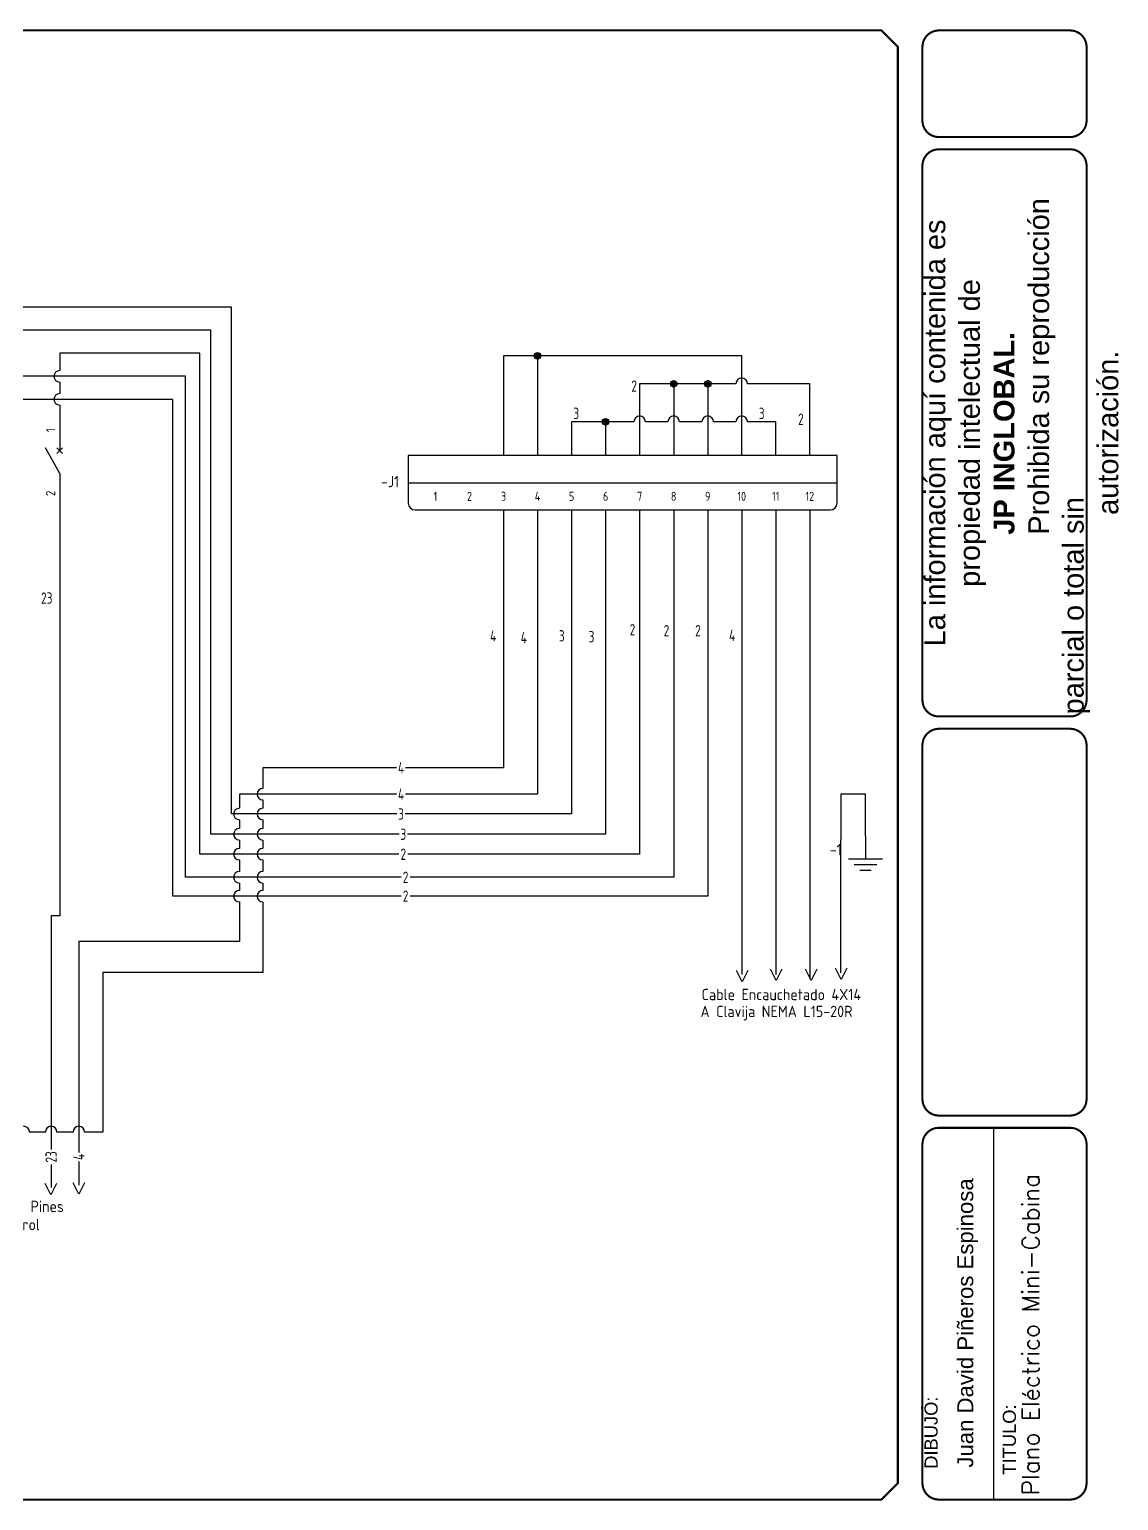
# Model space of a CAD drawing. Header units: inches. Extents: x 0 to 983, y 0 to 649.
# Drawn here: x 503 to 983, y 0 to 649 of the extents above; entities that cross this region are included whole.
import ezdxf
from ezdxf.enums import TextEntityAlignment as Align

# ---------------------------------------------------------------- set-up
doc = ezdxf.new("R2010")
doc.units = ezdxf.units.IN
doc.header["$MEASUREMENT"] = 0
for name, color, linetype in [('_MULTI_WIRE', 3, 'Continuous'), ('BLK_12_THHN', 250, 'Continuous'), ('DESC', 150, 'Continuous'), ('LOC', 8, 'Continuous'), ('MISC', 7, 'Continuous'), ('RED_14_THHN', 20, 'Continuous'), ('SYMS', 7, 'Continuous'), ('TAGS', 150, 'Continuous'), ('TERMS', 123, 'Continuous'), ('TITLE', 7, 'Continuous'), ('WHT_12_THHN', 254, 'Continuous'), ('WIRECOPY', 84, 'Continuous'), ('WIREFIXED', 7, 'Continuous')]:
    doc.layers.add(name, color=color, linetype=linetype)
doc.styles.add('SIMPLEX', font='SIMPLEX')
doc.styles.get("Standard").update_dxf_attribs({"font": 'arial.ttf'})
doc.styles.add('WD', font='isocp2.shx')
doc.styles.add('WD_IEC', font='ISOCP2.shx', dxfattribs={"width": 0.9, "height": 4})

# ---------------------------------------------------------------- blocks, each defined once
blk = doc.blocks.new('NO_NUM_acade_title')
blk.add_line((32.053, 5.711), (32.053, 0.032))
at = {"layer": 'TITLE'}
for p, q in [((30.594, 22.177), (30.594, 20.781)), ((30.594, 0.281), (30.594, 2.214))]:
    blk.add_line(p, q, dxfattribs=at)
at = {"layer": 'TITLE', "const_width": 0.0312}
blk.add_lwpolyline([(30.594, 0.281), (30.594, 22.177), (30.344, 22.427), (0.281, 22.427), (0.031, 22.177), (0.031, 0.281), (0.281, 0.031), (30.344, 0.031)], close=True, dxfattribs=at)
for points in [[(31.219, 22.427, 0.414214), (30.969, 22.177, 0.414214)], [(33.469, 22.177, 0.414214), (33.219, 22.427, 0.414214)], [(30.969, 21.052, 0.414214), (31.219, 20.802, 0.414214)], [(33.219, 20.802, 0.414214), (33.469, 21.052, 0.414214)], [(31.219, 20.615, 0.414214), (30.969, 20.365, 0.414214)], [(33.469, 20.365, 0.414214), (33.219, 20.615, 0.414214)], [(30.969, 12.219, 0.414214), (31.219, 11.969, 0.414214)], [(33.219, 11.969, 0.414214), (33.469, 12.219, 0.414214)], [(31.219, 11.781, 0.414214), (30.969, 11.531, 0.414214)], [(33.469, 11.531, 0.414214), (33.219, 11.781, 0.414214)], [(30.969, 6.135, 0.414214), (31.219, 5.885, 0.414214)], [(33.219, 5.885, 0.414214), (33.469, 6.135, 0.414214)], [(31.219, 5.698, 0.414214), (30.969, 5.448, 0.414214)], [(33.469, 5.448, 0.414214), (33.219, 5.698, 0.414214)], [(30.969, 0.281, 0.414214), (31.219, 0.031, 0.414214)], [(33.219, 0.031, 0.414214), (33.469, 0.281, 0.414214)]]:
    blk.add_lwpolyline(points, format="xyb", dxfattribs=at)
for points in [[(33.219, 22.427), (31.219, 22.427)], [(30.969, 22.177), (30.969, 21.052)], [(33.469, 22.177), (33.469, 21.052)], [(33.219, 20.802), (31.219, 20.802)], [(33.219, 20.615), (31.219, 20.615)], [(30.969, 20.365), (30.969, 12.219)], [(33.469, 20.365), (33.469, 12.219)], [(31.219, 11.969), (33.219, 11.969)], [(31.219, 11.781), (33.219, 11.781)], [(31.219, 5.885), (33.219, 5.885)], [(31.219, 5.698), (33.219, 5.698)], [(30.969, 5.448), (30.969, 0.281)], [(33.469, 5.448), (33.469, 0.281)], [(31.219, 0.031), (33.219, 0.031)]]:
    blk.add_lwpolyline(points, dxfattribs=at)
at = {"layer": 'TITLE', "color": 7, "const_width": 0.0312}
for points in [[(30.969, 11.531), (30.969, 6.135)], [(33.469, 11.531), (33.469, 6.135)]]:
    blk.add_lwpolyline(points, dxfattribs=at)
at = {"attachment_point": 1, "rotation": 90}
for s, width, heights, insert, char_height in [('\\pi1.0376;La información aquí contenida es \\P\\pi1.9451;propiedad intelectual de\\P\\pi2.7397;{\\fArial|b1|i0|c0|p34;JP INGLOBAL. \\P\\pi0.014096;}Prohibida su reproducción parcial o total sin \\P\\pi3.0418;autorización.', 8.53399, [2.581], (31, 12), 0.31623), ('Juan David Piñeros Espinosa', 4.87681, [0], (31.501, 0.518), 0.24167), ('DIBUJÓ:', 1.84714, [0], (31, 0.5), 0.2), ('TITULO:', 0.5, [0], (32.193, 0.41), 0.2)]:
    blk.add_mtext_dynamic_manual_height_columns(s, width=width, gutter_width=1, heights=heights, dxfattribs=dict(at, insert=insert, char_height=char_height))
blk = doc.blocks.new('VCB1')
for p, q in [((0, 7.5), (0, 2.5)), ((0, -2.5), (-3.12, 3.12)), ((0.62, 1.88), (-0.62, 3.12)), ((-0.62, 1.88), (0.62, 3.12)), ((0, -2.5), (0, -7.5))]:
    blk.add_line(p, q)
at = {"style": 'WD_IEC'}
for tag, p in [('INST', (-8, 5.25)), ('LOC', (-8, 1.75)), ('TAG1', (-8, -1.75)), ('RATING1', (-8, -6.35)), ('DESC1', (-8, -14.35)), ('DESC2', (-8, -17.85)), ('DESC3', (-8, -21.35))]:
    blk.add_attdef(tag, text='', height=2.5, dxfattribs=at).set_placement(p, align=Align.RIGHT)
blk.add_attdef('TERM01', text='', height=2, rotation=90, dxfattribs=at).set_placement((-1, 7.5), align=Align.RIGHT)
at = {"style": 'WD_IEC', "flags": 1}
for tag, p, height in [('X2TERM01', (0, 7.5), 0.32), ('MFG', (2.75, 6.5), 1.5), ('CAT', (2.75, 4), 1.5), ('X4LINK', (-2, 0), 0.32), ('X1LINK', (-0.5, 0), 0.32), ('X8TERM02', (0, -7.5), 0.32), ('ASSYCODE', (1, -9), 1), ('FAMILY', (1, -10.5), 1), ('CATDESC', (1, -12), 1), ('CONTACT', (1, -13.5), 1), ('COMMON', (2.25, -14.75), 1)]:
    blk.add_attdef(tag, p, '', height=height, dxfattribs=at)
at = {"style": 'WD_IEC'}
blk.add_attdef('TERM02', (-1, -7.5), '', height=2, rotation=90, dxfattribs=at)
at = {"lineweight": 15, "style": 'WD_IEC'}
blk.add_attdef('XREF', text='', height=2.5, dxfattribs=at).set_placement((-8, -10.35), align=Align.RIGHT)
blk = doc.blocks.new('VCN1_1PJ_150E')
at = {"layer": 'SYMS'}
for p, q in [((-12, 12), (-12, -9)), ((177, 12), (-12, 12)), ((177, -9), (177, 12)), ((-12, 0), (177, 0)), ((-9, -12), (174, -12))]:
    blk.add_line(p, q, dxfattribs=at)
for centre, start, end in [((-9, -9), 180, 270), ((174, -9), 270, 0)]:
    blk.add_arc(centre, 3, start, end, dxfattribs=at)
at = {"style": 'WD', "flags": 1}
blk.add_attdef('WD_JUMPERS', (0, 0), '', height=0.01, dxfattribs=at)
at = {"layer": 'SYMS', "linetype": 'Continuous', "style": 'WD_IEC', "width": 0.9, "flags": 8}
for tag, p in [('TERMDESC01J', (-2, 16)), ('TERMDESC02J', (13, 16)), ('TERMDESC03J', (28, 16)), ('TERMDESC04J', (43, 16)), ('TERMDESC05J', (58, 16)), ('TERMDESC06J', (73, 16)), ('TERMDESC07J', (88, 16)), ('TERMDESC08J', (103, 16)), ('TERMDESC09J', (118, 16)), ('TERMDESC10J', (133, 16)), ('TERMDESC11J', (148, 16)), ('TERMDESC12J', (163, 16))]:
    blk.add_attdef(tag, p, '', height=4, rotation=90, dxfattribs=at)
at = {"layer": 'SYMS', "style": 'WD_IEC'}
for tag, p in [('DESC1', (-16, 33)), ('DESC2', (-16, 26)), ('DESC3', (-16, 19)), ('INST', (-16, 12)), ('LOC', (-16, 5)), ('TAG1', (-16, -2)), ('XREF', (-16, -9.82))]:
    blk.add_attdef(tag, text='', height=5, dxfattribs=at).set_placement(p, align=Align.RIGHT)
at = {"layer": 'SYMS', "linetype": 'Continuous', "style": 'WD_IEC', "width": 0.9, "flags": 8}
for tag, p in [('X2WIRE01J', (2, 16)), ('X2WIRE02J', (17, 16)), ('X2WIRE03J', (32, 16)), ('X2WIRE04J', (47, 16)), ('X2WIRE05J', (62, 16)), ('X2WIRE06J', (77, 16)), ('X2WIRE07J', (92, 16)), ('X2WIRE08J', (107, 16)), ('X2WIRE09J', (122, 16)), ('X2WIRE10J', (137, 16)), ('X2WIRE11J', (152, 16)), ('X2WIRE12J', (167, 16))]:
    blk.add_attdef(tag, text='', height=4, rotation=90, dxfattribs=at).set_placement(p, align=Align.TOP_LEFT)
at = {"layer": 'SYMS', "linetype": 'Continuous', "style": 'WD_IEC', "width": 0.9}
for tag, flags, p in [('TERM01J', 9, (0, 6)), ('TERM02J', 9, (15, 6)), ('TERM03J', 9, (30, 6)), ('TERM04J', 9, (45, 6)), ('TERM05J', 9, (60, 6)), ('TERM06J', 9, (75, 6)), ('TERM07J', 9, (90, 6)), ('TERM08J', 9, (105, 6)), ('TERM09J', 9, (120, 6)), ('TERM10J', 9, (135, 6)), ('TERM11J', 9, (150, 6)), ('TERM12J', 9, (165, 6)), ('TERM01P', 8, (0, -6)), ('TERM02P', 8, (15, -6)), ('TERM03P', 8, (30, -6)), ('TERM04P', 8, (45, -6)), ('TERM05P', 8, (60, -6)), ('TERM06P', 8, (75, -6)), ('TERM07P', 8, (90, -6)), ('TERM08P', 8, (105, -6)), ('TERM09P', 8, (120, -6)), ('TERM10P', 8, (135, -6)), ('TERM11P', 8, (150, -6)), ('TERM12P', 8, (165, -6))]:
    blk.add_attdef(tag, text='', height=4, dxfattribs=dict(at, flags=flags)).set_placement(p, align=Align.MIDDLE_CENTER)
at = {"layer": 'SYMS', "style": 'WD_IEC', "flags": 1}
for tag, p in [('X2TERM01J', (0, 12)), ('X2TERM02J', (15, 12)), ('X2TERM03J', (30, 12)), ('X2TERM04J', (45, 12)), ('X2TERM05J', (60, 12)), ('X2TERM06J', (75, 12)), ('X2TERM07J', (90, 12)), ('X2TERM08J', (105, 12)), ('X2TERM09J', (120, 12)), ('X2TERM10J', (135, 12)), ('X2TERM11J', (150, 12)), ('X2TERM12J', (165, 12)), ('X8TERM01P', (0, -12)), ('X8TERM02P', (15, -12)), ('X8TERM03P', (30, -12)), ('X8TERM04P', (45, -12)), ('X8TERM05P', (60, -12)), ('X8TERM06P', (75, -12)), ('X8TERM07P', (90, -12)), ('X8TERM08P', (105, -12)), ('X8TERM09P', (120, -12)), ('X8TERM10P', (135, -12)), ('X8TERM11P', (150, -12)), ('X8TERM12P', (165, -12))]:
    blk.add_attdef(tag, p, '', height=0.02, dxfattribs=at)
at = {"layer": 'SYMS', "color": 7, "style": 'WD_IEC'}
for tag, p in [('X2_TINY_DOT_DONT_REMOVE_01J', (0, 12)), ('X2_TINY_DOT_DONT_REMOVE_02J', (15, 12)), ('X2_TINY_DOT_DONT_REMOVE_03J', (30, 12)), ('X2_TINY_DOT_DONT_REMOVE_04J', (45, 12)), ('X2_TINY_DOT_DONT_REMOVE_05J', (60, 12)), ('X2_TINY_DOT_DONT_REMOVE_06J', (75, 12)), ('X2_TINY_DOT_DONT_REMOVE_07J', (90, 12)), ('X2_TINY_DOT_DONT_REMOVE_08J', (105, 12)), ('X2_TINY_DOT_DONT_REMOVE_09J', (120, 12)), ('X2_TINY_DOT_DONT_REMOVE_10J', (135, 12)), ('X2_TINY_DOT_DONT_REMOVE_11J', (150, 12)), ('X2_TINY_DOT_DONT_REMOVE_12J', (165, 12)), ('X8_TINY_DOT_DONT_REMOVE_01P', (0, -12)), ('X8_TINY_DOT_DONT_REMOVE_02P', (15, -12)), ('X8_TINY_DOT_DONT_REMOVE_03P', (30, -12)), ('X8_TINY_DOT_DONT_REMOVE_04P', (45, -12)), ('X8_TINY_DOT_DONT_REMOVE_05P', (60, -12)), ('X8_TINY_DOT_DONT_REMOVE_06P', (75, -12)), ('X8_TINY_DOT_DONT_REMOVE_07P', (90, -12)), ('X8_TINY_DOT_DONT_REMOVE_08P', (105, -12)), ('X8_TINY_DOT_DONT_REMOVE_09P', (120, -12)), ('X8_TINY_DOT_DONT_REMOVE_10P', (135, -12)), ('X8_TINY_DOT_DONT_REMOVE_11P', (150, -12)), ('X8_TINY_DOT_DONT_REMOVE_12P', (165, -12))]:
    blk.add_attdef(tag, p, '', height=0.0002, dxfattribs=at)
at = {"layer": 'SYMS', "style": 'WD_IEC', "width": 0.9}
for tag, p, flags in [('X1LINK', (181, 0), 1), ('ACE_FLAG', (-2.74, -6.39), 9), ('WDBLKNAM', (-2.59, -3.41), 9), ('FAMILY', (6.31, -7.47), 9), ('GENDER', (-2.3, -9.45), 9)]:
    blk.add_attdef(tag, p, '', height=1, dxfattribs=dict(at, flags=flags))
at = {"layer": 'SYMS', "linetype": 'Continuous', "style": 'WD_IEC', "width": 0.9, "flags": 9}
for tag, p in [('ASSYCODE', (5.96, -9.77)), ('MFG', (6.46, -12.65)), ('CAT', (6.4, -15.35)), ('CATDESC', (6.4, -18.04))]:
    blk.add_attdef(tag, p, '', height=2, dxfattribs=at)
at = {"layer": 'SYMS', "linetype": 'Continuous', "style": 'WD_IEC', "width": 0.9, "flags": 8}
for tag, p in [('TERMDESC01P', (-2, -16)), ('TERMDESC02P', (13, -16)), ('TERMDESC03P', (28, -16)), ('TERMDESC04P', (43, -16)), ('TERMDESC05P', (58, -16)), ('TERMDESC06P', (73, -16)), ('TERMDESC07P', (88, -16)), ('TERMDESC08P', (103, -16)), ('TERMDESC09P', (118, -16)), ('TERMDESC10P', (133, -16)), ('TERMDESC11P', (148, -16)), ('TERMDESC12P', (163, -16))]:
    blk.add_attdef(tag, text='', height=4, rotation=90, dxfattribs=at).set_placement(p, align=Align.RIGHT)
for tag, p in [('X8WIRE01P', (2, -16)), ('X8WIRE02P', (17, -16)), ('X8WIRE03P', (32, -16)), ('X8WIRE04P', (47, -16)), ('X8WIRE05P', (62, -16)), ('X8WIRE06P', (77, -16)), ('X8WIRE07P', (92, -16)), ('X8WIRE08P', (107, -16)), ('X8WIRE09P', (122, -16)), ('X8WIRE10P', (137, -16)), ('X8WIRE11P', (152, -16)), ('X8WIRE12P', (167, -16))]:
    blk.add_attdef(tag, text='', height=4, rotation=90, dxfattribs=at).set_placement(p, align=Align.TOP_RIGHT)
blk = doc.blocks.new('WDDOT')
for radius in [0.72, 0.449, 0.223]:
    blk.add_circle((0, 0), radius)
blk = doc.blocks.new('HA1X4')
blk.add_lwpolyline([(1.25, 2.5), (0, 0), (-1.25, 2.5)])
at = {"style": 'WD_IEC', "flags": 1}
blk.add_attdef('X2TERM01', (0, 0), '', height=0.32, dxfattribs=at)
at = {"style": 'WD_IEC', "flags": 8}
for tag, p in [('DESC1', (0, -3.75)), ('DESC2', (0, -7.6))]:
    blk.add_attdef(tag, text='', height=2.5, dxfattribs=at).set_placement(p, align=Align.CENTER)
blk = doc.blocks.new('VGND2')
for p, q in [((0, 0), (0, -5)), ((-3.75, -5), (3.75, -5)), ((-2.5, -6.25), (2.5, -6.25)), ((-1.25, -7.5), (1.25, -7.5))]:
    blk.add_line(p, q)
at = {"style": 'WD_IEC'}
for tag, p in [('INST', (-5.25, 2.75)), ('LOC', (-5.25, -0.75)), ('TAG1', (-5.25, -4.25))]:
    blk.add_attdef(tag, text='', height=2.5, dxfattribs=at).set_placement(p, align=Align.RIGHT)
at = {"style": 'WD_IEC', "flags": 1}
blk.add_attdef('X2TERM01', (0, 0), '', height=0.32, dxfattribs=at)
blk = doc.blocks.new('WD_WNV')
at = {"linetype": 'Continuous', "style": 'WD_IEC', "width": 0.8}
blk.add_attdef('WIRENO', text='', height=2.5, dxfattribs=at).set_placement((-1.6, 0), align=Align.MIDDLE_RIGHT)
at = {"style": 'WD_IEC', "flags": 1}
for tag, p in [('W08USER', (-1, 0.375)), ('W04USER', (-1, 0.875)), ('W05USER', (-1, 0.75)), ('W09USER', (-1, 0.25)), ('W03USER', (-1, 1)), ('W06USER', (-1, 0.625)), ('W07USER', (-1, 0.5)), ('W02USER', (-1, 1.125)), ('W01USER', (-1, 1.25)), ('W10USER', (-1, 0.125))]:
    blk.add_attdef(tag, text='', height=0.08, dxfattribs=at).set_placement(p, align=Align.CENTER)
blk = doc.blocks.new('WD_WNH')
at = {"linetype": 'Continuous', "style": 'WD_IEC', "width": 0.8}
blk.add_attdef('WIRENO', text='', height=2.5, dxfattribs=at).set_placement((0, 0.75), align=Align.CENTER)
at = {"style": 'WD_IEC', "flags": 1}
for tag, p in [('W08USER', (0, 0.375)), ('W04USER', (0, 0.875)), ('W05USER', (0, 0.75)), ('W09USER', (0, 0.25)), ('W03USER', (0, 1)), ('W06USER', (0, 0.625)), ('W07USER', (0, 0.5)), ('W02USER', (0, 1.125)), ('W01USER', (0, 1.25)), ('W10USER', (0, 0.125))]:
    blk.add_attdef(tag, text='', height=0.08, dxfattribs=at).set_placement(p, align=Align.CENTER)
blk = doc.blocks.new('VT0_WGENERIC')
at = {"style": 'WD_IEC', "width": 0.8}
blk.add_attdef('WIRENO', text='', height=2.5, rotation=90, dxfattribs=at).set_placement((0, 0), align=Align.MIDDLE_CENTER)
at = {"style": 'WD_IEC'}
for tag, p in [('X1_TINY_DOT_DONT_REMOVE', (0, 5)), ('X4_TINY_DOT_DONT_REMOVE', (0, -5))]:
    blk.add_attdef(tag, p, '', height=0.002, rotation=90, dxfattribs=at)
at = {"style": 'WD_IEC', "flags": 1}
for tag, p in [('X2TERM01', (0, 5)), ('X8TERM01', (0, -5))]:
    blk.add_attdef(tag, p, '', height=0.2, dxfattribs=at)
blk = doc.blocks.new('HT0_WGENERIC')
at = {"style": 'WD_IEC'}
for tag, p in [('X4_TINY_DOT_DONT_REMOVE', (-5, 0)), ('X1_TINY_DOT_DONT_REMOVE', (5, 0))]:
    blk.add_attdef(tag, p, '', height=0.002, dxfattribs=at)
at = {"style": 'WD_IEC', "flags": 1}
for tag, p in [('X4TERM01', (-5, 0)), ('X1TERM01', (5, 0))]:
    blk.add_attdef(tag, p, '', height=0.2, dxfattribs=at)
at = {"style": 'WD_IEC', "width": 0.8}
blk.add_attdef('WIRENO', text='', height=2.5, dxfattribs=at).set_placement((0, 0), align=Align.MIDDLE_CENTER)

msp = doc.modelspace()

# ---------------------------------------------------------------- linework, layer by layer
at = {"layer": '_MULTI_WIRE'}
for p, q in [((871.1, 311.7), (860.17, 311.7)), ((860.17, 311.7), (860.17, 291.58)), ((871.1, 293.31), (871.1, 311.7)), ((860.17, 232.97), (860.17, 291.58))]:
    msp.add_line(p, q, dxfattribs=at)
at = {"layer": 'BLK_12_THHN'}
for p, q in [((577.65, 506.25), (515.84, 506.25)), ((515.84, 506.25), (515.84, 498.63)), ((577.65, 285.32), (577.65, 506.25)), ((571.24, 496.09), (421.7, 496.09)), ((515.84, 493.55), (515.84, 488.47)), ((571.24, 275.1), (571.24, 496.09)), ((786.48, 492.77), (771.48, 492.77)), ((771.48, 492.77), (771.48, 461.15)), ((801.48, 492.77), (786.48, 492.77)), ((786.48, 492.77), (786.48, 461.15)), ((801.48, 492.77), (801.48, 461.15)), ((813.94, 492.77), (801.48, 492.77)), ((846.48, 492.77), (819.02, 492.77)), ((846.48, 461.15), (846.48, 492.77)), ((565.75, 485.93), (328.08, 485.93)), ((515.84, 483.39), (515.84, 473.23)), ((565.75, 266.79), (565.75, 485.93)), ((515.84, 443.23), (515.84, 258.11)), ((771.48, 437.15), (771.48, 285.32)), ((786.48, 437.15), (786.48, 275.1)), ((801.48, 437.15), (801.48, 266.79)), ((846.48, 437.15), (846.48, 230.79)), ((665.33, 285.32), (577.65, 285.32)), ((771.48, 285.32), (669.28, 285.32)), ((666.34, 275.1), (571.24, 275.1)), ((786.48, 275.1), (670.28, 275.1)), ((666.34, 266.79), (565.75, 266.79)), ((801.48, 266.79), (670.28, 266.79)), ((515.84, 258.11), (512.07, 258.11)), ((512.07, 258.11), (512.07, 155.1)), ((512.07, 148.43), (512.07, 138.29))]:
    msp.add_line(p, q, dxfattribs=at)
for centre, start, end in [((515.84, 496.09), 90, 270), ((816.48, 492.77), 0, 180), ((515.84, 485.93), 90, 270)]:
    msp.add_arc(centre, 2.54, start, end, dxfattribs=at)
at = {"layer": 'RED_14_THHN'}
for p, q in [((591.58, 526.57), (453.95, 526.57)), ((591.58, 303.03), (591.58, 526.57)), ((582.39, 516.41), (368.77, 516.41)), ((582.39, 294.09), (582.39, 516.41)), ((756.48, 476.05), (741.48, 476.05)), ((741.48, 476.05), (741.48, 461.15)), ((768.94, 476.05), (756.48, 476.05)), ((756.48, 476.05), (756.48, 461.15)), ((783.94, 476.05), (774.02, 476.05)), ((798.94, 476.05), (789.02, 476.05)), ((813.94, 476.05), (804.02, 476.05)), ((831.48, 476.05), (819.02, 476.05)), ((831.48, 461.15), (831.48, 476.05)), ((741.48, 437.15), (741.48, 303.03)), ((756.48, 437.15), (756.48, 294.09)), ((831.48, 437.15), (831.48, 232.24)), ((664.42, 303.03), (591.58, 303.03)), ((741.48, 303.03), (668.18, 303.03)), ((665.42, 294.09), (582.39, 294.09)), ((756.48, 294.09), (669.19, 294.09))]:
    msp.add_line(p, q, dxfattribs=at)
for centre in [(771.48, 476.05), (786.48, 476.05), (801.48, 476.05), (816.48, 476.05)]:
    msp.add_arc(centre, 2.54, 0, 180, dxfattribs=at)
at = {"layer": 'WHT_12_THHN'}
for p, q in [((726.48, 505.12), (711.48, 505.12)), ((711.48, 505.12), (711.48, 461.15)), ((816.48, 505.12), (726.48, 505.12)), ((726.48, 505.12), (726.48, 461.15)), ((816.48, 461.15), (816.48, 505.12)), ((711.48, 437.15), (711.48, 323.39)), ((726.48, 437.15), (726.48, 311.77)), ((816.48, 437.15), (816.48, 232.24)), ((605.38, 323.39), (605.38, 314.31)), ((664.3, 323.39), (605.38, 323.39)), ((711.48, 323.39), (668.3, 323.39)), ((595.04, 311.77), (595.04, 305.57)), ((664.3, 311.77), (595.04, 311.77)), ((726.48, 311.77), (668.3, 311.77)), ((605.38, 309.23), (605.38, 305.57)), ((595.04, 300.49), (595.04, 296.63)), ((605.38, 300.49), (605.38, 296.63)), ((595.04, 291.55), (595.04, 287.86)), ((605.38, 291.55), (605.38, 287.86)), ((595.04, 282.78), (595.04, 277.64)), ((605.38, 282.78), (605.38, 277.64)), ((595.04, 272.56), (595.04, 269.33)), ((605.38, 272.56), (605.38, 269.33)), ((595.04, 264.25), (595.04, 246.81)), ((605.38, 264.25), (605.38, 233.12)), ((595.04, 246.81), (524.29, 246.81)), ((524.29, 246.81), (524.29, 153.77)), ((605.38, 233.12), (534.9, 233.12)), ((534.9, 233.12), (534.9, 162.73)), ((509.53, 162.73), (502.53, 162.73)), ((521.75, 162.73), (514.61, 162.73)), ((534.9, 162.73), (526.83, 162.73)), ((524.29, 149.77), (524.29, 139.23))]:
    msp.add_line(p, q, dxfattribs=at)
for centre, start, end in [((605.38, 311.77), 90, 270), ((595.04, 303.03), 90, 270), ((605.38, 303.03), 90, 270), ((595.04, 294.09), 90, 270), ((605.38, 294.09), 90, 270), ((595.04, 285.32), 90, 270), ((605.38, 285.32), 90, 270), ((595.04, 275.1), 90, 270), ((605.38, 275.1), 90, 270), ((595.04, 266.79), 90, 270), ((605.38, 266.79), 90, 270), ((499.99, 162.73), 0, 180), ((512.07, 162.73), 0, 180), ((524.29, 162.73), 0, 180)]:
    msp.add_arc(centre, 2.54, start, end, dxfattribs=at)

# ---------------------------------------------------------------- block references
ref = msp.add_blockref('VCN1_1PJ_150E', (681.48, 449.15))
ref.add_attrib('TAG1', '-J1', dxfattribs={"layer": 'TAGS', "height": 5, "style": 'WD_IEC'}).set_placement((665.48, 447.15), align=Align.RIGHT)
ref.add_attrib('X8_TINY_DOT_DONT_REMOVE_01P', '.', (681.48, 437.15), dxfattribs={"layer": 'MISC', "color": 7, "height": 0.0002, "style": 'WD_IEC'})
ref.add_attrib('X2_TINY_DOT_DONT_REMOVE_01J', '.', (681.48, 461.15), dxfattribs={"layer": 'MISC', "color": 7, "height": 0.0002, "style": 'WD_IEC'})
ref.add_attrib('TERM01P', '1', dxfattribs={"layer": 'TERMS', "linetype": 'Continuous', "height": 4, "style": 'WD_IEC', "width": 0.9, "flags": 8}).set_placement((681.48, 443.15), align=Align.MIDDLE_CENTER)
ref.add_attrib('X8_TINY_DOT_DONT_REMOVE_02P', '.', (696.48, 437.15), dxfattribs={"layer": 'MISC', "color": 7, "height": 0.0002, "style": 'WD_IEC'})
ref.add_attrib('X2_TINY_DOT_DONT_REMOVE_02J', '.', (696.48, 461.15), dxfattribs={"layer": 'MISC', "color": 7, "height": 0.0002, "style": 'WD_IEC'})
ref.add_attrib('TERM02P', '2', dxfattribs={"layer": 'TERMS', "linetype": 'Continuous', "height": 4, "style": 'WD_IEC', "width": 0.9, "flags": 8}).set_placement((696.48, 443.15), align=Align.MIDDLE_CENTER)
ref.add_attrib('X8_TINY_DOT_DONT_REMOVE_03P', '.', (711.48, 437.15), dxfattribs={"layer": 'MISC', "color": 7, "height": 0.0002, "style": 'WD_IEC'})
ref.add_attrib('X2_TINY_DOT_DONT_REMOVE_03J', '.', (711.48, 461.15), dxfattribs={"layer": 'MISC', "color": 7, "height": 0.0002, "style": 'WD_IEC'})
ref.add_attrib('TERM03P', '3', dxfattribs={"layer": 'TERMS', "linetype": 'Continuous', "height": 4, "style": 'WD_IEC', "width": 0.9, "flags": 8}).set_placement((711.48, 443.15), align=Align.MIDDLE_CENTER)
ref.add_attrib('X8_TINY_DOT_DONT_REMOVE_04P', '.', (726.48, 437.15), dxfattribs={"layer": 'MISC', "color": 7, "height": 0.0002, "style": 'WD_IEC'})
ref.add_attrib('X2_TINY_DOT_DONT_REMOVE_04J', '.', (726.48, 461.15), dxfattribs={"layer": 'MISC', "color": 7, "height": 0.0002, "style": 'WD_IEC'})
ref.add_attrib('TERM04P', '4', dxfattribs={"layer": 'TERMS', "linetype": 'Continuous', "height": 4, "style": 'WD_IEC', "width": 0.9, "flags": 8}).set_placement((726.48, 443.15), align=Align.MIDDLE_CENTER)
ref.add_attrib('X8_TINY_DOT_DONT_REMOVE_05P', '.', (741.48, 437.15), dxfattribs={"layer": 'MISC', "color": 7, "height": 0.0002, "style": 'WD_IEC'})
ref.add_attrib('X2_TINY_DOT_DONT_REMOVE_05J', '.', (741.48, 461.15), dxfattribs={"layer": 'MISC', "color": 7, "height": 0.0002, "style": 'WD_IEC'})
ref.add_attrib('TERM05P', '5', dxfattribs={"layer": 'TERMS', "linetype": 'Continuous', "height": 4, "style": 'WD_IEC', "width": 0.9, "flags": 8}).set_placement((741.48, 443.15), align=Align.MIDDLE_CENTER)
ref.add_attrib('X8_TINY_DOT_DONT_REMOVE_06P', '.', (756.48, 437.15), dxfattribs={"layer": 'MISC', "color": 7, "height": 0.0002, "style": 'WD_IEC'})
ref.add_attrib('X2_TINY_DOT_DONT_REMOVE_06J', '.', (756.48, 461.15), dxfattribs={"layer": 'MISC', "color": 7, "height": 0.0002, "style": 'WD_IEC'})
ref.add_attrib('TERM06P', '6', dxfattribs={"layer": 'TERMS', "linetype": 'Continuous', "height": 4, "style": 'WD_IEC', "width": 0.9, "flags": 8}).set_placement((756.48, 443.15), align=Align.MIDDLE_CENTER)
ref.add_attrib('X8_TINY_DOT_DONT_REMOVE_07P', '.', (771.48, 437.15), dxfattribs={"layer": 'MISC', "color": 7, "height": 0.0002, "style": 'WD_IEC'})
ref.add_attrib('X2_TINY_DOT_DONT_REMOVE_07J', '.', (771.48, 461.15), dxfattribs={"layer": 'MISC', "color": 7, "height": 0.0002, "style": 'WD_IEC'})
ref.add_attrib('TERM07P', '7', dxfattribs={"layer": 'TERMS', "linetype": 'Continuous', "height": 4, "style": 'WD_IEC', "width": 0.9, "flags": 8}).set_placement((771.48, 443.15), align=Align.MIDDLE_CENTER)
ref.add_attrib('X8_TINY_DOT_DONT_REMOVE_08P', '.', (786.48, 437.15), dxfattribs={"layer": 'MISC', "color": 7, "height": 0.0002, "style": 'WD_IEC'})
ref.add_attrib('X2_TINY_DOT_DONT_REMOVE_08J', '.', (786.48, 461.15), dxfattribs={"layer": 'MISC', "color": 7, "height": 0.0002, "style": 'WD_IEC'})
ref.add_attrib('TERM08P', '8', dxfattribs={"layer": 'TERMS', "linetype": 'Continuous', "height": 4, "style": 'WD_IEC', "width": 0.9, "flags": 8}).set_placement((786.48, 443.15), align=Align.MIDDLE_CENTER)
ref.add_attrib('X8_TINY_DOT_DONT_REMOVE_09P', '.', (801.48, 437.15), dxfattribs={"layer": 'MISC', "color": 7, "height": 0.0002, "style": 'WD_IEC'})
ref.add_attrib('X2_TINY_DOT_DONT_REMOVE_09J', '.', (801.48, 461.15), dxfattribs={"layer": 'MISC', "color": 7, "height": 0.0002, "style": 'WD_IEC'})
ref.add_attrib('TERM09P', '9', dxfattribs={"layer": 'TERMS', "linetype": 'Continuous', "height": 4, "style": 'WD_IEC', "width": 0.9, "flags": 8}).set_placement((801.48, 443.15), align=Align.MIDDLE_CENTER)
ref.add_attrib('X8_TINY_DOT_DONT_REMOVE_10P', '.', (816.48, 437.15), dxfattribs={"layer": 'MISC', "color": 7, "height": 0.0002, "style": 'WD_IEC'})
ref.add_attrib('X2_TINY_DOT_DONT_REMOVE_10J', '.', (816.48, 461.15), dxfattribs={"layer": 'MISC', "color": 7, "height": 0.0002, "style": 'WD_IEC'})
ref.add_attrib('TERM10P', '10', dxfattribs={"layer": 'TERMS', "linetype": 'Continuous', "height": 4, "style": 'WD_IEC', "width": 0.9, "flags": 8}).set_placement((816.48, 443.15), align=Align.MIDDLE_CENTER)
ref.add_attrib('X8_TINY_DOT_DONT_REMOVE_11P', '.', (831.48, 437.15), dxfattribs={"layer": 'MISC', "color": 7, "height": 0.0002, "style": 'WD_IEC'})
ref.add_attrib('X2_TINY_DOT_DONT_REMOVE_11J', '.', (831.48, 461.15), dxfattribs={"layer": 'MISC', "color": 7, "height": 0.0002, "style": 'WD_IEC'})
ref.add_attrib('TERM11P', '11', dxfattribs={"layer": 'TERMS', "linetype": 'Continuous', "height": 4, "style": 'WD_IEC', "width": 0.9, "flags": 8}).set_placement((831.48, 443.15), align=Align.MIDDLE_CENTER)
ref.add_attrib('X8_TINY_DOT_DONT_REMOVE_12P', '.', (846.48, 437.15), dxfattribs={"layer": 'MISC', "color": 7, "height": 0.0002, "style": 'WD_IEC'})
ref.add_attrib('X2_TINY_DOT_DONT_REMOVE_12J', '.', (846.48, 461.15), dxfattribs={"layer": 'MISC', "color": 7, "height": 0.0002, "style": 'WD_IEC'})
ref.add_attrib('TERM12P', '12', dxfattribs={"layer": 'TERMS', "linetype": 'Continuous', "height": 4, "style": 'WD_IEC', "width": 0.9, "flags": 8}).set_placement((846.48, 443.15), align=Align.MIDDLE_CENTER)
at = {"layer": 'LOC', "color": 7, "xscale": 28.93527259246057, "yscale": 28.93527259246057, "zscale": 28.93527259246057}
msp.add_blockref('NO_NUM_acade_title', (0.04, -0.28), dxfattribs=at)
at = {"layer": 'SYMS', "xscale": 2, "yscale": 2, "zscale": 2}
for name, p in [('WDDOT', (726.48, 505.12)), ('WDDOT', (786.48, 492.77)), ('WDDOT', (801.48, 492.77)), ('WDDOT', (756.48, 476.05)), ('HA1X4', (831.6, 229.52)), ('HA1X4', (847.14, 229.52)), ('HA1X4', (860.37, 230.09)), ('HA1X4', (511.99, 135.09))]:
    msp.add_blockref(name, p, dxfattribs=at)
at = {"layer": 'SYMS'}
ref = msp.add_blockref('VCB1', (515.84, 458.23), dxfattribs=dict(at, xscale=2, yscale=2, zscale=2))
ref.add_attrib('TERM02', '2', (513.84, 443.23), dxfattribs={"layer": 'TERMS', "height": 4, "rotation": 90, "style": 'WD_IEC'})
ref.add_attrib('TERM01', '1', dxfattribs={"layer": 'TERMS', "height": 4, "rotation": 90, "style": 'WD_IEC'}).set_placement((513.84, 473.23), align=Align.RIGHT)
ref.add_attrib('DESC3', 'C2', dxfattribs={"layer": 'DESC', "height": 5, "style": 'WD_IEC'}).set_placement((499.84, 415.53), align=Align.RIGHT)
ref.add_attrib('DESC2', '2A', dxfattribs={"layer": 'DESC', "height": 5, "style": 'WD_IEC'}).set_placement((499.84, 422.53), align=Align.RIGHT)
ref.add_attrib('DESC1', 'CHINT', dxfattribs={"layer": 'DESC', "height": 5, "style": 'WD_IEC'}).set_placement((499.84, 429.53), align=Align.RIGHT)
ref.add_attrib('TAG1', '-BREAKER', dxfattribs={"layer": 'TAGS', "height": 5, "style": 'WD_IEC'}).set_placement((499.84, 454.73), align=Align.RIGHT)
ref = msp.add_blockref('HT0_WGENERIC', (666.3, 323.43), dxfattribs=dict(at, xscale=2, yscale=2, zscale=2))
ref.add_attrib('X4_TINY_DOT_DONT_REMOVE', '.', (664.3, 323.43), dxfattribs={"layer": 'MISC', "height": 0.004, "style": 'WD_IEC'})
ref.add_attrib('X1_TINY_DOT_DONT_REMOVE', '.', (668.3, 323.43), dxfattribs={"layer": 'MISC', "height": 0.004, "style": 'WD_IEC'})
ref.add_attrib('WIRENO', '4', dxfattribs={"layer": 'WIRECOPY', "height": 5, "style": 'WD_IEC', "width": 0.8}).set_placement((666.3, 323.43), align=Align.MIDDLE_CENTER)
ref = msp.add_blockref('HT0_WGENERIC', (666.3, 311.77), dxfattribs=dict(at, xscale=2, yscale=2, zscale=2))
ref.add_attrib('X4_TINY_DOT_DONT_REMOVE', '.', (664.3, 311.77), dxfattribs={"layer": 'MISC', "height": 0.004, "style": 'WD_IEC'})
ref.add_attrib('X1_TINY_DOT_DONT_REMOVE', '.', (668.3, 311.77), dxfattribs={"layer": 'MISC', "height": 0.004, "style": 'WD_IEC'})
ref.add_attrib('WIRENO', '4', dxfattribs={"layer": 'WIRECOPY', "height": 5, "style": 'WD_IEC', "width": 0.8}).set_placement((666.3, 311.77), align=Align.MIDDLE_CENTER)
ref = msp.add_blockref('HT0_WGENERIC', (666.3, 303.03), dxfattribs=dict(at, xscale=2, yscale=2, zscale=2))
ref.add_attrib('X4_TINY_DOT_DONT_REMOVE', '.', (664.42, 303.03), dxfattribs={"layer": 'MISC', "height": 0.004, "style": 'WD_IEC'})
ref.add_attrib('X1_TINY_DOT_DONT_REMOVE', '.', (668.18, 303.03), dxfattribs={"layer": 'MISC', "height": 0.004, "style": 'WD_IEC'})
ref.add_attrib('WIRENO', '3', dxfattribs={"layer": 'WIRECOPY', "height": 5, "style": 'WD_IEC', "width": 0.8}).set_placement((666.3, 303.03), align=Align.MIDDLE_CENTER)
ref = msp.add_blockref('HT0_WGENERIC', (667.31, 294.09), dxfattribs=dict(at, xscale=2, yscale=2, zscale=2))
ref.add_attrib('X4_TINY_DOT_DONT_REMOVE', '.', (665.42, 294.09), dxfattribs={"layer": 'MISC', "height": 0.004, "style": 'WD_IEC'})
ref.add_attrib('X1_TINY_DOT_DONT_REMOVE', '.', (669.19, 294.09), dxfattribs={"layer": 'MISC', "height": 0.004, "style": 'WD_IEC'})
ref.add_attrib('WIRENO', '3', dxfattribs={"layer": 'WIRECOPY', "height": 5, "style": 'WD_IEC', "width": 0.8}).set_placement((667.31, 294.09), align=Align.MIDDLE_CENTER)
ref = msp.add_blockref('VGND2', (871.1, 293.31), dxfattribs=dict(at, xscale=2, yscale=2, zscale=2))
ref.add_attrib('TAG1', '-1', dxfattribs={"layer": 'TAGS', "height": 5, "style": 'WD_IEC'}).set_placement((860.6, 284.81), align=Align.RIGHT)
ref = msp.add_blockref('HT0_WGENERIC', (667.31, 285.29), dxfattribs=dict(at, xscale=2, yscale=2, zscale=2))
ref.add_attrib('X4_TINY_DOT_DONT_REMOVE', '.', (665.33, 285.29), dxfattribs={"layer": 'MISC', "height": 0.004, "style": 'WD_IEC'})
ref.add_attrib('X1_TINY_DOT_DONT_REMOVE', '.', (669.28, 285.29), dxfattribs={"layer": 'MISC', "height": 0.004, "style": 'WD_IEC'})
ref.add_attrib('WIRENO', '2', dxfattribs={"layer": 'WIRECOPY', "height": 5, "style": 'WD_IEC', "width": 0.8}).set_placement((667.31, 285.29), align=Align.MIDDLE_CENTER)
ref = msp.add_blockref('HT0_WGENERIC', (668.31, 275.1), dxfattribs=dict(at, xscale=2, yscale=2, zscale=2))
ref.add_attrib('X4_TINY_DOT_DONT_REMOVE', '.', (666.34, 275.1), dxfattribs={"layer": 'MISC', "height": 0.004, "style": 'WD_IEC'})
ref.add_attrib('X1_TINY_DOT_DONT_REMOVE', '.', (670.28, 275.1), dxfattribs={"layer": 'MISC', "height": 0.004, "style": 'WD_IEC'})
ref.add_attrib('WIRENO', '2', dxfattribs={"layer": 'WIRECOPY', "height": 5, "style": 'WD_IEC', "width": 0.8}).set_placement((668.31, 275.1), align=Align.MIDDLE_CENTER)
ref = msp.add_blockref('HT0_WGENERIC', (668.31, 266.79), dxfattribs=dict(at, xscale=2, yscale=2, zscale=2))
ref.add_attrib('X4_TINY_DOT_DONT_REMOVE', '.', (666.34, 266.79), dxfattribs={"layer": 'MISC', "height": 0.004, "style": 'WD_IEC'})
ref.add_attrib('X1_TINY_DOT_DONT_REMOVE', '.', (670.28, 266.79), dxfattribs={"layer": 'MISC', "height": 0.004, "style": 'WD_IEC'})
ref.add_attrib('WIRENO', '2', dxfattribs={"layer": 'WIRECOPY', "height": 5, "style": 'WD_IEC', "width": 0.8}).set_placement((668.31, 266.79), align=Align.MIDDLE_CENTER)
ref = msp.add_blockref('HA1X4', (816.64, 228.94), dxfattribs=dict(at, xscale=2, yscale=2, zscale=2))
ref.add_attrib('DESC2', 'A Clavija NEMA L15-20R', dxfattribs={"layer": 'DESC', "height": 5, "style": 'WD_IEC', "flags": 8}).set_placement((831.8, 213.43), align=Align.CENTER)
ref.add_attrib('DESC1', 'Cable Encauchetado 4X14', dxfattribs={"layer": 'DESC', "height": 5, "style": 'WD_IEC', "flags": 8}).set_placement((833.94, 220.9), align=Align.CENTER)
ref = msp.add_blockref('VT0_WGENERIC', (512.07, 151.77), dxfattribs=dict(at, xscale=2, yscale=2, zscale=2))
ref.add_attrib('X4_TINY_DOT_DONT_REMOVE', '.', (512.07, 148.43), dxfattribs={"layer": 'MISC', "height": 0.004, "rotation": 90, "style": 'WD_IEC'})
ref.add_attrib('X1_TINY_DOT_DONT_REMOVE', '.', (512.07, 155.1), dxfattribs={"layer": 'MISC', "height": 0.004, "rotation": 90, "style": 'WD_IEC'})
ref.add_attrib('WIRENO', '23', dxfattribs={"layer": 'WIRECOPY', "height": 5, "rotation": 90, "style": 'WD_IEC', "width": 0.8}).set_placement((512.07, 151.77), align=Align.MIDDLE_CENTER)
ref = msp.add_blockref('VT0_WGENERIC', (524.29, 151.77), dxfattribs=dict(at, xscale=2, yscale=2, zscale=2))
ref.add_attrib('X4_TINY_DOT_DONT_REMOVE', '.', (524.29, 149.77), dxfattribs={"layer": 'MISC', "height": 0.004, "rotation": 90, "style": 'WD_IEC'})
ref.add_attrib('X1_TINY_DOT_DONT_REMOVE', '.', (524.29, 153.77), dxfattribs={"layer": 'MISC', "height": 0.004, "rotation": 90, "style": 'WD_IEC'})
ref.add_attrib('WIRENO', '4', dxfattribs={"layer": 'WIRECOPY', "height": 5, "rotation": 90, "style": 'WD_IEC', "width": 0.8}).set_placement((524.29, 151.77), align=Align.MIDDLE_CENTER)
ref = msp.add_blockref('HA1X4', (524.3, 135.32), dxfattribs=dict(at, xscale=2, yscale=2, zscale=2))
ref.add_attrib('DESC2', 'Panel de Control', dxfattribs={"layer": 'DESC', "height": 5, "style": 'WD_IEC', "flags": 8}).set_placement((483.55, 119.41), align=Align.CENTER)
ref.add_attrib('DESC1', 'A Conector Molex 9 Pines', dxfattribs={"layer": 'DESC', "height": 5, "style": 'WD_IEC', "flags": 8}).set_placement((481.16, 127.44), align=Align.CENTER)
at = {"layer": 'WIREFIXED'}
ref = msp.add_blockref('WD_WNH', (769.05, 487.76), dxfattribs=dict(at, xscale=2, yscale=2, zscale=2))
ref.add_attrib('WIRENOF', '2', dxfattribs={"linetype": 'Continuous', "height": 5, "style": 'WD_IEC', "width": 0.8}).set_placement((769.05, 489.26), align=Align.CENTER)
ref = msp.add_blockref('WD_WNH', (743.53, 475.73), dxfattribs=dict(at, xscale=2, yscale=2, zscale=2))
ref.add_attrib('WIRENOF', '3', dxfattribs={"linetype": 'Continuous', "height": 5, "style": 'WD_IEC', "width": 0.8}).set_placement((743.53, 477.23), align=Align.CENTER)
ref = msp.add_blockref('WD_WNH', (825.28, 475.73), dxfattribs=dict(at, xscale=2, yscale=2, zscale=2))
ref.add_attrib('WIRENOF', '3', dxfattribs={"linetype": 'Continuous', "height": 5, "style": 'WD_IEC', "width": 0.8}).set_placement((825.28, 477.23), align=Align.CENTER)
ref = msp.add_blockref('WD_WNH', (842.55, 473.16), dxfattribs=dict(at, xscale=2, yscale=2, zscale=2))
ref.add_attrib('WIRENOF', '2', dxfattribs={"linetype": 'Continuous', "height": 5, "style": 'WD_IEC', "width": 0.8}).set_placement((842.55, 474.66), align=Align.CENTER)
ref = msp.add_blockref('WD_WNV', (515.84, 398.27), dxfattribs=dict(at, xscale=2, yscale=2, zscale=2))
ref.add_attrib('WIRENOF', '23', dxfattribs={"linetype": 'Continuous', "height": 5, "style": 'WD_IEC', "width": 0.8}).set_placement((512.64, 398.27), align=Align.MIDDLE_RIGHT)
ref = msp.add_blockref('WD_WNV', (711.48, 381.61), dxfattribs=dict(at, xscale=2, yscale=2, zscale=2))
ref.add_attrib('WIRENOF', '4', dxfattribs={"linetype": 'Continuous', "height": 5, "style": 'WD_IEC', "width": 0.8}).set_placement((708.28, 381.61), align=Align.MIDDLE_RIGHT)
ref = msp.add_blockref('WD_WNV', (724.96, 380.86), dxfattribs=dict(at, xscale=2, yscale=2, zscale=2))
ref.add_attrib('WIRENOF', '4', dxfattribs={"linetype": 'Continuous', "height": 5, "style": 'WD_IEC', "width": 0.8}).set_placement((721.76, 380.86), align=Align.MIDDLE_RIGHT)
ref = msp.add_blockref('WD_WNH', (737.16, 377.6), dxfattribs=dict(at, xscale=2, yscale=2, zscale=2))
ref.add_attrib('WIRENOF', '3', dxfattribs={"linetype": 'Continuous', "height": 5, "style": 'WD_IEC', "width": 0.8}).set_placement((737.16, 379.1), align=Align.CENTER)
ref = msp.add_blockref('WD_WNH', (750.28, 377.23), dxfattribs=dict(at, xscale=2, yscale=2, zscale=2))
ref.add_attrib('WIRENOF', '3', dxfattribs={"linetype": 'Continuous', "height": 5, "style": 'WD_IEC', "width": 0.8}).set_placement((750.28, 378.73), align=Align.CENTER)
ref = msp.add_blockref('WD_WNH', (768.3, 380.28), dxfattribs=dict(at, xscale=2, yscale=2, zscale=2))
ref.add_attrib('WIRENOF', '2', dxfattribs={"linetype": 'Continuous', "height": 5, "style": 'WD_IEC', "width": 0.8}).set_placement((768.3, 381.78), align=Align.CENTER)
ref = msp.add_blockref('WD_WNH', (783.3, 379.9), dxfattribs=dict(at, xscale=2, yscale=2, zscale=2))
ref.add_attrib('WIRENOF', '2', dxfattribs={"linetype": 'Continuous', "height": 5, "style": 'WD_IEC', "width": 0.8}).set_placement((783.3, 381.4), align=Align.CENTER)
ref = msp.add_blockref('WD_WNH', (797.18, 379.9), dxfattribs=dict(at, xscale=2, yscale=2, zscale=2))
ref.add_attrib('WIRENOF', '2', dxfattribs={"linetype": 'Continuous', "height": 5, "style": 'WD_IEC', "width": 0.8}).set_placement((797.18, 381.4), align=Align.CENTER)
ref = msp.add_blockref('WD_WNV', (816.83, 381.8), dxfattribs=dict(at, xscale=2, yscale=2, zscale=2))
ref.add_attrib('WIRENOF', '4', dxfattribs={"linetype": 'Continuous', "height": 5, "style": 'WD_IEC', "width": 0.8}).set_placement((813.63, 381.8), align=Align.MIDDLE_RIGHT)

# ---------------------------------------------------------------- texts
at = {"insert": (940.1, 2.51), "char_height": 7.5, "attachment_point": 1, "rotation": 90, "style": 'SIMPLEX'}
msp.add_mtext_dynamic_manual_height_columns('{\\C250;Plano Eléctrico Mini-Cabina}', width=391.4459, gutter_width=1, heights=[16.57], dxfattribs=at)

doc.saveas('drawing.dxf')
